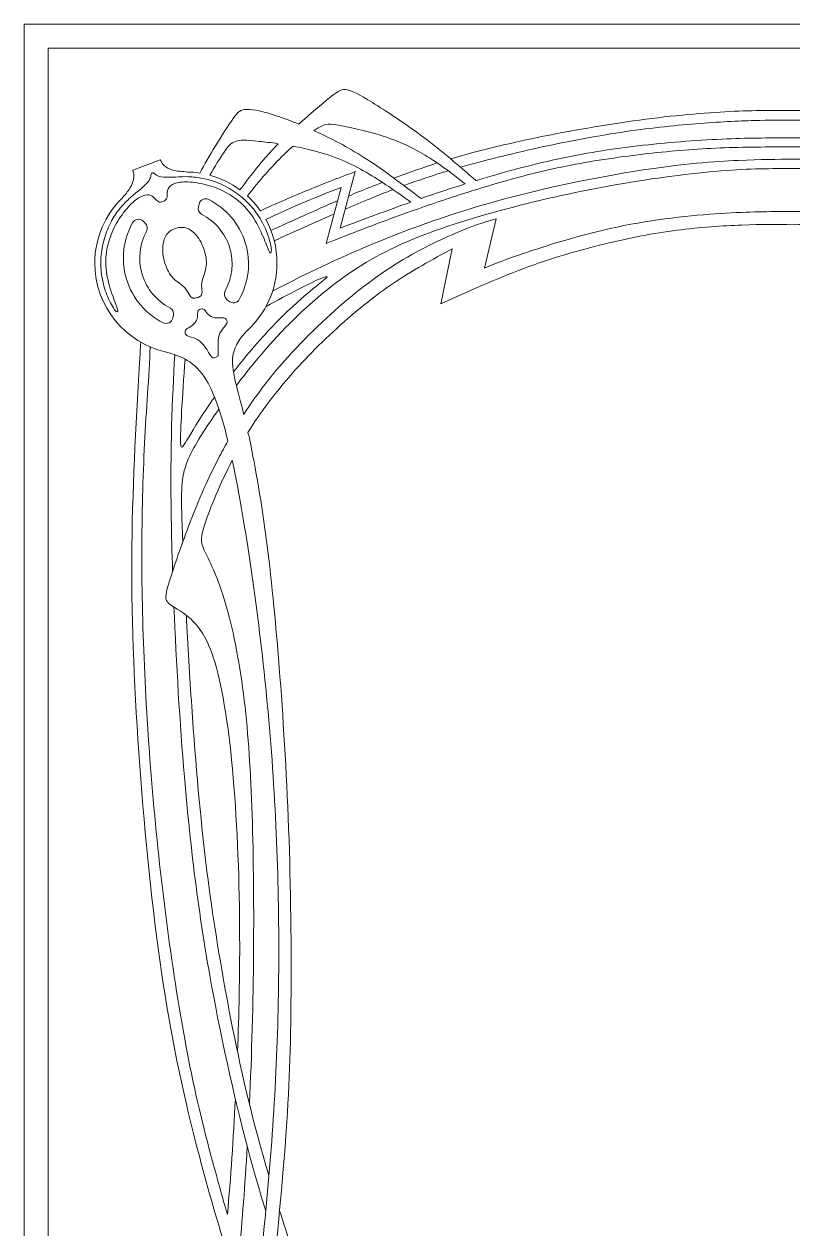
# Model space of a CAD drawing. Header units: millimetres. Extents: x -98 to 98, y -16 to 270.
# Drawn here: x -98.3 to -0.2, y 116.9 to 270.5 of the extents above; entities that cross this region are included whole.
import ezdxf

# ---------------------------------------------------------------- set-up
doc = ezdxf.new("R2010")
doc.units = ezdxf.units.MM
doc.header["$MEASUREMENT"] = 0
doc.layers.add('Layer 1', color=7, linetype='Continuous')

msp = doc.modelspace()

# ---------------------------------------------------------------- linework, layer by layer
at = {"layer": 'Layer 1', "lineweight": 20}
for points in [[(-98.27, -0.08), (97.83, -0.08), (97.83, 270.46), (-98.27, 270.46), (-98.27, -0.08)], [(-95.19, 3), (94.75, 3), (94.75, 267.38), (-95.19, 267.38), (-95.19, 3)]]:
    msp.add_lwpolyline(points, close=True, dxfattribs=at)
at = {"layer": 'Layer 1', "lineweight": 9}
for points in [[(97.83, 270.46), (97.83, 270.46), (-98.27, 270.46), (-98.27, 270.46), (-98.27, 270.46), (-98.27, 270.46), (-98.27, -0.08), (-98.27, -0.08), (-98.27, -0.08), (-98.27, -0.08), (97.83, -0.08), (97.83, -0.08), (97.83, -0.08), (97.83, -0.08), (97.83, 270.46), (97.83, 270.46)], [(-95.19, 3), (-95.19, 3), (-95.19, 267.38), (-95.19, 267.38), (-95.19, 267.38), (-95.19, 267.38), (94.75, 267.38), (94.75, 267.38), (94.75, 267.38), (94.75, 267.38), (94.75, 3), (94.75, 3), (94.75, 3), (94.75, 3), (-95.19, 3), (-95.19, 3)]]:
    msp.add_open_spline(points, degree=3, knots=[0, 0, 0, 0, 0.2, 0.2, 0.2, 0.2, 0.4, 0.4, 0.4, 0.4, 0.6, 0.6, 0.6, 0.6, 1, 1, 1, 1], dxfattribs=at)
at = {"layer": 'Layer 1', "lineweight": 20}
for points, knots in [([(-40.64, 250.52), (-42.8, 252.39), (-44.97, 254.27), (-47.3, 256.02), (-47.3, 256.02), (-49.64, 257.77), (-52.15, 259.41), (-53.85, 260.45), (-53.85, 260.45), (-55.54, 261.5), (-56.43, 261.97), (-57.07, 262.1), (-57.07, 262.1), (-57.71, 262.23), (-58.11, 262.03), (-59.29, 261.09), (-59.29, 261.09), (-60.29, 260.28), (-61.85, 258.94), (-63.23, 257.71)], [0, 0, 0, 0, 0.166667, 0.166667, 0.166667, 0.166667, 0.333333, 0.333333, 0.333333, 0.333333, 0.5, 0.5, 0.5, 0.5, 0.666667, 0.666667, 0.666667, 0.666667, 1, 1, 1, 1]), ([(-63.23, 257.71), (-64.25, 258.13), (-65.24, 258.5), (-66.12, 258.79), (-66.12, 258.79), (-67.75, 259.32), (-69.05, 259.59), (-69.86, 259.59), (-69.86, 259.59), (-70.67, 259.58), (-70.99, 259.3), (-71.6, 258.45), (-71.6, 258.45), (-72.2, 257.6), (-73.11, 256.19), (-73.87, 254.93), (-73.87, 254.93), (-74.63, 253.68), (-75.24, 252.58), (-75.86, 251.48)], [0, 0, 0, 0, 0.166667, 0.166667, 0.166667, 0.166667, 0.333333, 0.333333, 0.333333, 0.333333, 0.5, 0.5, 0.5, 0.5, 0.666667, 0.666667, 0.666667, 0.666667, 1, 1, 1, 1]), ([(-43.87, 253.28), (-40.33, 254.33), (-36.77, 255.19), (-32.83, 256), (-32.83, 256), (-28.67, 256.85), (-24.08, 257.65), (-19.79, 258.23), (-19.79, 258.23), (-15.49, 258.81), (-11.49, 259.16), (-8.28, 259.32), (-8.28, 259.32), (-5.07, 259.48), (-2.64, 259.46), (-0.22, 259.44)], [0, 0, 0, 0, 0.2, 0.2, 0.2, 0.2, 0.4, 0.4, 0.4, 0.4, 0.6, 0.6, 0.6, 0.6, 1, 1, 1, 1]), ([(-0.22, 258.23), (-1.7, 258.23), (-3.17, 258.23), (-5.17, 258.17), (-5.17, 258.17), (-7.17, 258.11), (-9.7, 257.99), (-12.6, 257.76), (-12.6, 257.76), (-15.49, 257.52), (-18.77, 257.18), (-22.19, 256.66), (-22.19, 256.66), (-25.62, 256.14), (-29.2, 255.46), (-32.88, 254.65), (-32.88, 254.65), (-36.14, 253.93), (-39.48, 253.11), (-42.62, 252.22)], [0, 0, 0, 0, 0.166667, 0.166667, 0.166667, 0.166667, 0.333333, 0.333333, 0.333333, 0.333333, 0.5, 0.5, 0.5, 0.5, 0.666667, 0.666667, 0.666667, 0.666667, 1, 1, 1, 1]), ([(43.42, 253.28), (39.89, 254.33), (36.33, 255.19), (32.39, 256), (32.39, 256), (28.23, 256.85), (23.64, 257.65), (19.35, 258.23), (19.35, 258.23), (15.05, 258.81), (11.05, 259.16), (7.84, 259.32), (7.84, 259.32), (4.63, 259.48), (2.2, 259.46), (-0.22, 259.44)], [0, 0, 0, 0, 0.2, 0.2, 0.2, 0.2, 0.4, 0.4, 0.4, 0.4, 0.6, 0.6, 0.6, 0.6, 1, 1, 1, 1]), ([(-0.22, 258.23), (1.26, 258.23), (2.73, 258.23), (4.73, 258.17), (4.73, 258.17), (6.73, 258.11), (9.26, 257.99), (12.15, 257.76), (12.15, 257.76), (15.05, 257.52), (18.33, 257.18), (21.75, 256.66), (21.75, 256.66), (25.18, 256.14), (28.75, 255.46), (32.43, 254.65), (32.43, 254.65), (35.7, 253.93), (39.04, 253.11), (42.17, 252.22)], [0, 0, 0, 0, 0.166667, 0.166667, 0.166667, 0.166667, 0.333333, 0.333333, 0.333333, 0.333333, 0.5, 0.5, 0.5, 0.5, 0.666667, 0.666667, 0.666667, 0.666667, 1, 1, 1, 1]), ([(-61.32, 256.88), (-61.12, 257.02), (-60.93, 257.13), (-60.76, 257.23), (-60.76, 257.23), (-59.72, 257.84), (-59.36, 257.81), (-57.94, 257.53), (-57.94, 257.53), (-56.52, 257.25), (-54.04, 256.73), (-51.92, 256), (-51.92, 256), (-49.79, 255.26), (-48.02, 254.32), (-46.59, 253.42), (-46.59, 253.42), (-45.17, 252.53), (-44.09, 251.7), (-43.39, 251.15), (-43.39, 251.15), (-42.69, 250.6), (-42.35, 250.35), (-42.02, 250.09)], [0, 0, 0, 0, 0.142857, 0.142857, 0.142857, 0.142857, 0.285714, 0.285714, 0.285714, 0.285714, 0.428571, 0.428571, 0.428571, 0.428571, 0.571429, 0.571429, 0.571429, 0.571429, 0.714286, 0.714286, 0.714286, 0.714286, 1, 1, 1, 1]), ([(-47.65, 248.23), (-50.01, 250.02), (-52.37, 251.81), (-54.53, 253.22), (-54.53, 253.22), (-56.69, 254.62), (-58.64, 255.64), (-60.6, 256.55), (-60.6, 256.55), (-60.84, 256.66), (-61.08, 256.78), (-61.32, 256.88)], [0, 0, 0, 0, 0.25, 0.25, 0.25, 0.25, 0.5, 0.5, 0.5, 0.5, 1, 1, 1, 1]), ([(-74.58, 251.21), (-73.94, 252.3), (-73.29, 253.39), (-72.77, 254.14), (-72.77, 254.14), (-72.26, 254.89), (-71.88, 255.31), (-71.32, 255.51), (-71.32, 255.51), (-70.77, 255.72), (-70.04, 255.72), (-68.25, 255.52), (-68.25, 255.52), (-67.58, 255.45), (-66.76, 255.35), (-65.86, 255.22)], [0, 0, 0, 0, 0.2, 0.2, 0.2, 0.2, 0.4, 0.4, 0.4, 0.4, 0.6, 0.6, 0.6, 0.6, 1, 1, 1, 1]), ([(-65.86, 255.22), (-66.47, 254.6), (-67.02, 254), (-67.57, 253.36), (-67.57, 253.36), (-68.63, 252.12), (-69.69, 250.73), (-70.74, 249.35)], [0, 0, 0, 0, 0.333333, 0.333333, 0.333333, 0.333333, 1, 1, 1, 1]), ([(-40.64, 250.52), (-40.35, 250.6), (-40.07, 250.69), (-39.78, 250.78), (-39.78, 250.78), (-36.55, 251.73), (-33.07, 252.66), (-29.66, 253.38), (-29.66, 253.38), (-26.24, 254.1), (-22.89, 254.63), (-19.31, 255.02), (-19.31, 255.02), (-15.73, 255.42), (-11.91, 255.69), (-8.69, 255.83), (-8.69, 255.83), (-5.47, 255.96), (-2.85, 255.96), (-0.22, 255.96)], [0, 0, 0, 0, 0.166667, 0.166667, 0.166667, 0.166667, 0.333333, 0.333333, 0.333333, 0.333333, 0.5, 0.5, 0.5, 0.5, 0.666667, 0.666667, 0.666667, 0.666667, 1, 1, 1, 1]), ([(40.2, 250.52), (39.91, 250.6), (39.62, 250.69), (39.33, 250.78), (39.33, 250.78), (36.11, 251.73), (32.63, 252.66), (29.22, 253.38), (29.22, 253.38), (25.8, 254.1), (22.45, 254.63), (18.87, 255.02), (18.87, 255.02), (15.29, 255.42), (11.47, 255.69), (8.25, 255.83), (8.25, 255.83), (5.03, 255.96), (2.4, 255.96), (-0.22, 255.96)], [0, 0, 0, 0, 0.166667, 0.166667, 0.166667, 0.166667, 0.333333, 0.333333, 0.333333, 0.333333, 0.5, 0.5, 0.5, 0.5, 0.666667, 0.666667, 0.666667, 0.666667, 1, 1, 1, 1]), ([(-69.8, 248.58), (-68.29, 250.42), (-66.78, 252.27), (-65.16, 253.82), (-65.16, 253.82), (-64.76, 254.2), (-64.36, 254.56), (-63.96, 254.9)], [0, 0, 0, 0, 0.333333, 0.333333, 0.333333, 0.333333, 1, 1, 1, 1]), ([(-63.96, 254.9), (-63.02, 254.73), (-62.06, 254.52), (-61.15, 254.28), (-61.15, 254.28), (-58.69, 253.62), (-56.61, 252.7), (-54.64, 251.57), (-54.64, 251.57), (-52.68, 250.44), (-50.82, 249.1), (-48.96, 247.77)], [0, 0, 0, 0, 0.25, 0.25, 0.25, 0.25, 0.5, 0.5, 0.5, 0.5, 1, 1, 1, 1]), ([(-59.75, 242.51), (-57.09, 243.55), (-54.44, 244.59), (-51.88, 245.53), (-51.88, 245.53), (-49.32, 246.48), (-46.86, 247.34), (-44.46, 248.14), (-44.46, 248.14), (-42.05, 248.94), (-39.71, 249.68), (-37.12, 250.41), (-37.12, 250.41), (-34.53, 251.15), (-31.7, 251.87), (-28.56, 252.48), (-28.56, 252.48), (-25.43, 253.09), (-21.98, 253.58), (-18.76, 253.95), (-18.76, 253.95), (-15.54, 254.31), (-12.55, 254.55), (-9.5, 254.68), (-9.5, 254.68), (-6.45, 254.8), (-3.33, 254.81), (-0.22, 254.82)], [0, 0, 0, 0, 0.125, 0.125, 0.125, 0.125, 0.25, 0.25, 0.25, 0.25, 0.375, 0.375, 0.375, 0.375, 0.5, 0.5, 0.5, 0.5, 0.625, 0.625, 0.625, 0.625, 0.75, 0.75, 0.75, 0.75, 1, 1, 1, 1]), ([(59.31, 242.51), (56.65, 243.55), (53.99, 244.59), (51.44, 245.53), (51.44, 245.53), (48.88, 246.48), (46.42, 247.34), (44.02, 248.14), (44.02, 248.14), (41.61, 248.94), (39.26, 249.68), (36.68, 250.41), (36.68, 250.41), (34.09, 251.15), (31.26, 251.87), (28.12, 252.48), (28.12, 252.48), (24.99, 253.09), (21.54, 253.58), (18.32, 253.95), (18.32, 253.95), (15.1, 254.31), (12.11, 254.55), (9.06, 254.68), (9.06, 254.68), (6.01, 254.8), (2.89, 254.81), (-0.22, 254.82)], [0, 0, 0, 0, 0.125, 0.125, 0.125, 0.125, 0.25, 0.25, 0.25, 0.25, 0.375, 0.375, 0.375, 0.375, 0.5, 0.5, 0.5, 0.5, 0.625, 0.625, 0.625, 0.625, 0.75, 0.75, 0.75, 0.75, 1, 1, 1, 1]), ([(-80.9, 253.18), (-80.78, 252.92), (-80.66, 252.66), (-80.41, 252.42), (-80.41, 252.42), (-80.17, 252.19), (-79.81, 251.98), (-79.29, 251.85), (-79.29, 251.85), (-78.78, 251.72), (-78.12, 251.67), (-77.45, 251.61)], [0, 0, 0, 0, 0.25, 0.25, 0.25, 0.25, 0.5, 0.5, 0.5, 0.5, 1, 1, 1, 1]), ([(-0.22, 252.05), (-2.94, 252.05), (-5.66, 252.05), (-9.41, 251.75), (-9.41, 251.75), (-13.17, 251.44), (-17.95, 250.84), (-22.69, 250.01), (-22.69, 250.01), (-27.44, 249.18), (-32.13, 248.14), (-36.71, 246.92), (-36.71, 246.92), (-41.29, 245.7), (-45.75, 244.31), (-49.48, 242.7), (-49.48, 242.7), (-53.21, 241.09), (-56.21, 239.27), (-59.1, 237.01), (-59.1, 237.01), (-61.99, 234.76), (-64.78, 232.09), (-67.47, 228.99), (-67.47, 228.99), (-68.76, 227.51), (-70.03, 225.93), (-71.2, 224.41)], [0, 0, 0, 0, 0.125, 0.125, 0.125, 0.125, 0.25, 0.25, 0.25, 0.25, 0.375, 0.375, 0.375, 0.375, 0.5, 0.5, 0.5, 0.5, 0.625, 0.625, 0.625, 0.625, 0.75, 0.75, 0.75, 0.75, 1, 1, 1, 1]), ([(-0.22, 253.23), (-2.22, 253.23), (-4.23, 253.23), (-7.22, 253.09), (-7.22, 253.09), (-10.21, 252.95), (-14.19, 252.66), (-19.62, 251.83), (-19.62, 251.83), (-25.04, 250.99), (-31.92, 249.6), (-38.17, 247.86), (-38.17, 247.86), (-44.42, 246.12), (-50.05, 244.03), (-54.68, 242.07), (-54.68, 242.07), (-59.31, 240.12), (-62.94, 238.3), (-66.56, 236.47)], [0, 0, 0, 0, 0.166667, 0.166667, 0.166667, 0.166667, 0.333333, 0.333333, 0.333333, 0.333333, 0.5, 0.5, 0.5, 0.5, 0.666667, 0.666667, 0.666667, 0.666667, 1, 1, 1, 1]), ([(-0.22, 253.23), (1.78, 253.23), (3.79, 253.23), (6.78, 253.09), (6.78, 253.09), (9.77, 252.95), (13.75, 252.66), (19.17, 251.83), (19.17, 251.83), (24.6, 250.99), (31.47, 249.6), (37.73, 247.86), (37.73, 247.86), (43.98, 246.12), (49.61, 244.03), (54.24, 242.07), (54.24, 242.07), (58.87, 240.12), (62.5, 238.3), (66.12, 236.47)], [0, 0, 0, 0, 0.166667, 0.166667, 0.166667, 0.166667, 0.333333, 0.333333, 0.333333, 0.333333, 0.5, 0.5, 0.5, 0.5, 0.666667, 0.666667, 0.666667, 0.666667, 1, 1, 1, 1]), ([(-0.22, 252.05), (2.5, 252.05), (5.22, 252.05), (8.97, 251.75), (8.97, 251.75), (12.73, 251.44), (17.51, 250.84), (22.25, 250.01), (22.25, 250.01), (26.99, 249.18), (31.69, 248.14), (36.27, 246.92), (36.27, 246.92), (40.85, 245.7), (45.31, 244.31), (49.04, 242.7), (49.04, 242.7), (52.77, 241.09), (55.77, 239.27), (58.66, 237.01), (58.66, 237.01), (61.55, 234.76), (64.34, 232.09), (67.03, 228.99), (67.03, 228.99), (68.32, 227.51), (69.59, 225.93), (70.75, 224.41)], [0, 0, 0, 0, 0.125, 0.125, 0.125, 0.125, 0.25, 0.25, 0.25, 0.25, 0.375, 0.375, 0.375, 0.375, 0.5, 0.5, 0.5, 0.5, 0.625, 0.625, 0.625, 0.625, 0.75, 0.75, 0.75, 0.75, 1, 1, 1, 1]), ([(-81.97, 251.48), (-82.02, 251.45), (-82.06, 251.43), (-82.08, 251.34), (-82.08, 251.34), (-82.1, 251.24), (-82.1, 251.08), (-82.17, 250.88), (-82.17, 250.88), (-82.23, 250.68), (-82.35, 250.44), (-82.65, 250.13), (-82.65, 250.13), (-82.95, 249.82), (-83.42, 249.43), (-83.85, 249.08), (-83.85, 249.08), (-84.27, 248.74), (-84.65, 248.43), (-85.06, 248.04), (-85.06, 248.04), (-85.47, 247.64), (-85.91, 247.15), (-86.29, 246.66), (-86.29, 246.66), (-86.67, 246.16), (-86.99, 245.65), (-87.3, 245.01), (-87.3, 245.01), (-87.61, 244.38), (-87.91, 243.62), (-88.12, 242.82), (-88.12, 242.82), (-88.33, 242.02), (-88.45, 241.18), (-88.48, 240.36), (-88.48, 240.36), (-88.51, 239.54), (-88.44, 238.73), (-88.29, 237.94), (-88.29, 237.94), (-88.14, 237.16), (-87.91, 236.4), (-87.61, 235.69), (-87.61, 235.69), (-87.3, 234.98), (-86.93, 234.32), (-86.68, 234.01), (-86.68, 234.01), (-86.43, 233.71), (-86.31, 233.77), (-86.32, 233.96), (-86.32, 233.96), (-86.33, 234.16), (-86.48, 234.49), (-86.73, 235.14), (-86.73, 235.14), (-86.98, 235.8), (-87.32, 236.77), (-87.55, 237.76), (-87.55, 237.76), (-87.78, 238.76), (-87.89, 239.77), (-87.83, 240.72), (-87.83, 240.72), (-87.78, 241.67), (-87.56, 242.56), (-87.27, 243.36), (-87.27, 243.36), (-86.98, 244.17), (-86.63, 244.89), (-86.16, 245.62), (-86.16, 245.62), (-85.68, 246.35), (-85.1, 247.08), (-84.57, 247.59), (-84.57, 247.59), (-84.05, 248.1), (-83.59, 248.39), (-83.17, 248.55), (-83.17, 248.55), (-82.76, 248.71), (-82.38, 248.74), (-82.11, 248.63), (-82.11, 248.63), (-81.83, 248.52), (-81.66, 248.27), (-81.48, 248.09), (-81.48, 248.09), (-81.31, 247.91), (-81.14, 247.81), (-80.99, 247.78), (-80.99, 247.78), (-80.83, 247.76), (-80.69, 247.81), (-80.55, 247.86)], [0, 0, 0, 0, 0.04, 0.04, 0.04, 0.04, 0.08, 0.08, 0.08, 0.08, 0.12, 0.12, 0.12, 0.12, 0.16, 0.16, 0.16, 0.16, 0.2, 0.2, 0.2, 0.2, 0.24, 0.24, 0.24, 0.24, 0.28, 0.28, 0.28, 0.28, 0.32, 0.32, 0.32, 0.32, 0.36, 0.36, 0.36, 0.36, 0.4, 0.4, 0.4, 0.4, 0.44, 0.44, 0.44, 0.44, 0.48, 0.48, 0.48, 0.48, 0.52, 0.52, 0.52, 0.52, 0.56, 0.56, 0.56, 0.56, 0.6, 0.6, 0.6, 0.6, 0.64, 0.64, 0.64, 0.64, 0.68, 0.68, 0.68, 0.68, 0.72, 0.72, 0.72, 0.72, 0.76, 0.76, 0.76, 0.76, 0.8, 0.8, 0.8, 0.8, 0.84, 0.84, 0.84, 0.84, 0.88, 0.88, 0.88, 0.88, 0.92, 0.92, 0.92, 0.92, 1, 1, 1, 1]), ([(-84.42, 251.86), (-84.32, 251.58), (-84.22, 251.3), (-84.27, 250.91), (-84.27, 250.91), (-84.31, 250.52), (-84.49, 250.01), (-84.77, 249.56), (-84.77, 249.56), (-85.04, 249.1), (-85.4, 248.7), (-85.76, 248.29)], [0, 0, 0, 0, 0.25, 0.25, 0.25, 0.25, 0.5, 0.5, 0.5, 0.5, 1, 1, 1, 1]), ([(-81.97, 251.48), (-81.91, 251.51), (-81.85, 251.54), (-81.77, 251.49), (-81.77, 251.49), (-81.68, 251.44), (-81.56, 251.31), (-81.38, 251.19), (-81.38, 251.19), (-81.2, 251.08), (-80.95, 250.98), (-80.51, 250.95), (-80.51, 250.95), (-80.08, 250.92), (-79.47, 250.94), (-78.92, 250.97), (-78.92, 250.97), (-78.37, 251), (-77.89, 251.03), (-77.32, 251.01), (-77.32, 251.01), (-76.75, 250.98), (-76.1, 250.92), (-75.48, 250.8), (-75.48, 250.8), (-74.87, 250.69), (-74.29, 250.52), (-73.63, 250.26), (-73.63, 250.26), (-72.98, 250), (-72.25, 249.63), (-71.56, 249.18), (-71.56, 249.18), (-70.87, 248.72), (-70.22, 248.18), (-69.64, 247.59), (-69.64, 247.59), (-69.07, 247), (-68.58, 246.35), (-68.17, 245.67), (-68.17, 245.67), (-67.75, 244.98), (-67.42, 244.27), (-67.17, 243.54), (-67.17, 243.54), (-66.92, 242.81), (-66.75, 242.06), (-66.73, 241.67), (-66.73, 241.67), (-66.72, 241.28), (-66.85, 241.24), (-66.97, 241.39), (-66.97, 241.39), (-67.09, 241.54), (-67.2, 241.89), (-67.45, 242.54), (-67.45, 242.54), (-67.71, 243.19), (-68.1, 244.15), (-68.6, 245.04), (-68.6, 245.04), (-69.09, 245.93), (-69.69, 246.75), (-70.37, 247.42), (-70.37, 247.42), (-71.04, 248.09), (-71.8, 248.61), (-72.55, 249.01), (-72.55, 249.01), (-73.3, 249.42), (-74.05, 249.72), (-74.89, 249.95), (-74.89, 249.95), (-75.73, 250.17), (-76.66, 250.32), (-77.39, 250.35), (-77.39, 250.35), (-78.12, 250.38), (-78.65, 250.28), (-79.07, 250.13), (-79.07, 250.13), (-79.48, 249.97), (-79.78, 249.74), (-79.91, 249.47), (-79.91, 249.47), (-80.04, 249.21), (-80.01, 248.9), (-80.02, 248.65), (-80.02, 248.65), (-80.03, 248.41), (-80.08, 248.22), (-80.18, 248.09), (-80.18, 248.09), (-80.28, 247.97), (-80.41, 247.92), (-80.55, 247.86)], [0, 0, 0, 0, 0.04, 0.04, 0.04, 0.04, 0.08, 0.08, 0.08, 0.08, 0.12, 0.12, 0.12, 0.12, 0.16, 0.16, 0.16, 0.16, 0.2, 0.2, 0.2, 0.2, 0.24, 0.24, 0.24, 0.24, 0.28, 0.28, 0.28, 0.28, 0.32, 0.32, 0.32, 0.32, 0.36, 0.36, 0.36, 0.36, 0.4, 0.4, 0.4, 0.4, 0.44, 0.44, 0.44, 0.44, 0.48, 0.48, 0.48, 0.48, 0.52, 0.52, 0.52, 0.52, 0.56, 0.56, 0.56, 0.56, 0.6, 0.6, 0.6, 0.6, 0.64, 0.64, 0.64, 0.64, 0.68, 0.68, 0.68, 0.68, 0.72, 0.72, 0.72, 0.72, 0.76, 0.76, 0.76, 0.76, 0.8, 0.8, 0.8, 0.8, 0.84, 0.84, 0.84, 0.84, 0.88, 0.88, 0.88, 0.88, 0.92, 0.92, 0.92, 0.92, 1, 1, 1, 1]), ([(-56.04, 251.67), (-58.23, 250.83), (-60.42, 249.99), (-62.43, 249.15), (-62.43, 249.15), (-64.45, 248.32), (-66.29, 247.5), (-68.13, 246.68)], [0, 0, 0, 0, 0.333333, 0.333333, 0.333333, 0.333333, 1, 1, 1, 1]), ([(-57.84, 249.63), (-59.65, 248.94), (-61.45, 248.24), (-63.05, 247.56), (-63.05, 247.56), (-64.65, 246.88), (-66.04, 246.21), (-67.43, 245.55)], [0, 0, 0, 0, 0.333333, 0.333333, 0.333333, 0.333333, 1, 1, 1, 1]), ([(-51.21, 249.37), (-52.16, 249.01), (-53.13, 248.62), (-54.14, 248.21), (-54.14, 248.21), (-55.16, 247.79), (-56.23, 247.34), (-57.33, 246.87)], [0, 0, 0, 0, 0.333333, 0.333333, 0.333333, 0.333333, 1, 1, 1, 1]), ([(-56.88, 248.55), (-56.46, 248.72), (-56.05, 248.9), (-55.63, 249.07), (-55.63, 249.07), (-54.61, 249.49), (-53.59, 249.89), (-52.57, 250.29)], [0, 0, 0, 0, 0.333333, 0.333333, 0.333333, 0.333333, 1, 1, 1, 1]), ([(-80.12, 228.65), (-85.34, 229.79), (-89.25, 234.44), (-89.25, 240), (-89.25, 240), (-89.25, 243.25), (-87.91, 246.19), (-85.76, 248.29)], [0, 0, 0, 0, 0.333333, 0.333333, 0.333333, 0.333333, 1, 1, 1, 1]), ([(-72.45, 235.42), (-72.45, 235.42), (-72.18, 235.16), (-72.18, 235.16), (-72.18, 235.16), (-71.97, 234.98), (-71.72, 234.9), (-71.45, 234.94), (-71.45, 234.94), (-71.18, 234.98), (-70.97, 235.13), (-70.83, 235.37), (-70.83, 235.37), (-69.65, 237.49), (-69.29, 240.07), (-70.06, 242.57), (-70.06, 242.57), (-70.82, 245.07), (-72.56, 247.01), (-74.73, 248.1), (-74.73, 248.1), (-74.97, 248.23), (-75.23, 248.23), (-75.48, 248.11), (-75.48, 248.11), (-75.73, 248), (-75.89, 247.79), (-75.95, 247.53), (-75.95, 247.53), (-75.95, 247.53), (-76.04, 247.16), (-76.04, 247.16), (-76.04, 247.16), (-76.13, 246.77), (-75.95, 246.38), (-75.59, 246.2), (-75.59, 246.2), (-73.95, 245.35), (-72.64, 243.87), (-72.05, 241.96), (-72.05, 241.96), (-71.47, 240.05), (-71.73, 238.09), (-72.62, 236.46), (-72.62, 236.46), (-72.81, 236.11), (-72.74, 235.69), (-72.45, 235.42)], [0, 0, 0, 0, 0.076923, 0.076923, 0.076923, 0.076923, 0.153846, 0.153846, 0.153846, 0.153846, 0.230769, 0.230769, 0.230769, 0.230769, 0.307692, 0.307692, 0.307692, 0.307692, 0.384615, 0.384615, 0.384615, 0.384615, 0.461538, 0.461538, 0.461538, 0.461538, 0.538462, 0.538462, 0.538462, 0.538462, 0.615385, 0.615385, 0.615385, 0.615385, 0.692308, 0.692308, 0.692308, 0.692308, 0.769231, 0.769231, 0.769231, 0.769231, 0.846154, 0.846154, 0.846154, 0.846154, 1, 1, 1, 1]), ([(-0.22, 246.57), (-2.68, 246.57), (-5.14, 246.57), (-8.74, 246.36), (-8.74, 246.36), (-12.34, 246.15), (-17.08, 245.72), (-21.77, 244.78), (-21.77, 244.78), (-26.47, 243.84), (-31.13, 242.39), (-34.08, 241.4), (-34.08, 241.4), (-37.03, 240.41), (-38.29, 239.89), (-39.54, 239.37)], [0, 0, 0, 0, 0.2, 0.2, 0.2, 0.2, 0.4, 0.4, 0.4, 0.4, 0.6, 0.6, 0.6, 0.6, 1, 1, 1, 1]), ([(-0.22, 246.57), (2.24, 246.57), (4.69, 246.57), (8.29, 246.36), (8.29, 246.36), (11.89, 246.15), (16.63, 245.72), (21.33, 244.78), (21.33, 244.78), (26.03, 243.84), (30.68, 242.39), (33.64, 241.4), (33.64, 241.4), (36.59, 240.41), (37.85, 239.89), (39.1, 239.37)], [0, 0, 0, 0, 0.2, 0.2, 0.2, 0.2, 0.4, 0.4, 0.4, 0.4, 0.6, 0.6, 0.6, 0.6, 1, 1, 1, 1]), ([(-79.23, 233.34), (-79.23, 233.34), (-79.31, 232.98), (-79.31, 232.98), (-79.31, 232.98), (-79.37, 232.71), (-79.54, 232.51), (-79.79, 232.39), (-79.79, 232.39), (-80.03, 232.28), (-80.3, 232.28), (-80.54, 232.4), (-80.54, 232.4), (-82.71, 233.49), (-84.45, 235.43), (-85.21, 237.94), (-85.21, 237.94), (-85.98, 240.44), (-85.62, 243.02), (-84.43, 245.14), (-84.43, 245.14), (-84.3, 245.37), (-84.08, 245.52), (-83.81, 245.57), (-83.81, 245.57), (-83.54, 245.61), (-83.29, 245.53), (-83.09, 245.34), (-83.09, 245.34), (-83.09, 245.34), (-82.82, 245.09), (-82.82, 245.09), (-82.82, 245.09), (-82.53, 244.82), (-82.46, 244.39), (-82.65, 244.04), (-82.65, 244.04), (-83.54, 242.42), (-83.8, 240.46), (-83.21, 238.55), (-83.21, 238.55), (-82.63, 236.64), (-81.32, 235.15), (-79.67, 234.31), (-79.67, 234.31), (-79.32, 234.12), (-79.14, 233.73), (-79.23, 233.34)], [0, 0, 0, 0, 0.076923, 0.076923, 0.076923, 0.076923, 0.153846, 0.153846, 0.153846, 0.153846, 0.230769, 0.230769, 0.230769, 0.230769, 0.307692, 0.307692, 0.307692, 0.307692, 0.384615, 0.384615, 0.384615, 0.384615, 0.461538, 0.461538, 0.461538, 0.461538, 0.538462, 0.538462, 0.538462, 0.538462, 0.615385, 0.615385, 0.615385, 0.615385, 0.692308, 0.692308, 0.692308, 0.692308, 0.769231, 0.769231, 0.769231, 0.769231, 0.846154, 0.846154, 0.846154, 0.846154, 1, 1, 1, 1]), ([(-78.91, 244.42), (-79.16, 244.35), (-79.41, 244.27), (-79.67, 244.07), (-79.67, 244.07), (-79.93, 243.87), (-80.21, 243.55), (-80.39, 243.06), (-80.39, 243.06), (-80.57, 242.57), (-80.65, 241.92), (-80.56, 241.16), (-80.56, 241.16), (-80.47, 240.41), (-80.21, 239.54), (-79.86, 238.91), (-79.86, 238.91), (-79.51, 238.28), (-79.07, 237.88), (-78.69, 237.59), (-78.69, 237.59), (-78.31, 237.29), (-77.99, 237.11), (-77.74, 236.81), (-77.74, 236.81), (-77.49, 236.51), (-77.3, 236.1), (-77.14, 235.85), (-77.14, 235.85), (-76.97, 235.61), (-76.82, 235.53), (-76.67, 235.51), (-76.67, 235.51), (-76.52, 235.5), (-76.37, 235.55), (-76.21, 235.6)], [0, 0, 0, 0, 0.1, 0.1, 0.1, 0.1, 0.2, 0.2, 0.2, 0.2, 0.3, 0.3, 0.3, 0.3, 0.4, 0.4, 0.4, 0.4, 0.5, 0.5, 0.5, 0.5, 0.6, 0.6, 0.6, 0.6, 0.7, 0.7, 0.7, 0.7, 0.8, 0.8, 0.8, 0.8, 1, 1, 1, 1]), ([(-78.91, 244.42), (-78.66, 244.5), (-78.41, 244.57), (-78.08, 244.55), (-78.08, 244.55), (-77.75, 244.54), (-77.34, 244.42), (-76.92, 244.12), (-76.92, 244.12), (-76.5, 243.82), (-76.06, 243.32), (-75.71, 242.65), (-75.71, 242.65), (-75.36, 241.97), (-75.1, 241.11), (-75.04, 240.38), (-75.04, 240.38), (-74.98, 239.66), (-75.12, 239.09), (-75.27, 238.63), (-75.27, 238.63), (-75.42, 238.18), (-75.58, 237.84), (-75.62, 237.45), (-75.62, 237.45), (-75.66, 237.07), (-75.58, 236.62), (-75.58, 236.33), (-75.58, 236.33), (-75.58, 236.03), (-75.66, 235.88), (-75.78, 235.79), (-75.78, 235.79), (-75.9, 235.69), (-76.05, 235.64), (-76.21, 235.6)], [0, 0, 0, 0, 0.1, 0.1, 0.1, 0.1, 0.2, 0.2, 0.2, 0.2, 0.3, 0.3, 0.3, 0.3, 0.4, 0.4, 0.4, 0.4, 0.5, 0.5, 0.5, 0.5, 0.6, 0.6, 0.6, 0.6, 0.7, 0.7, 0.7, 0.7, 0.8, 0.8, 0.8, 0.8, 1, 1, 1, 1]), ([(-70.26, 220.71), (-69.43, 221.99), (-68.52, 223.29), (-67.53, 224.57), (-67.53, 224.57), (-65.09, 227.73), (-62.13, 230.8), (-59.21, 233.44), (-59.21, 233.44), (-56.3, 236.08), (-53.43, 238.3), (-50.48, 240.11), (-50.48, 240.11), (-47.54, 241.91), (-44.51, 243.3), (-42.43, 244.15), (-42.43, 244.15), (-40.35, 245), (-39.21, 245.31), (-38.08, 245.62)], [0, 0, 0, 0, 0.166667, 0.166667, 0.166667, 0.166667, 0.333333, 0.333333, 0.333333, 0.333333, 0.5, 0.5, 0.5, 0.5, 0.666667, 0.666667, 0.666667, 0.666667, 1, 1, 1, 1]), ([(-67.43, 245.55), (-66.53, 243.9), (-66.02, 242.01), (-66.02, 240), (-66.02, 240), (-66.02, 236.6), (-67.48, 233.55), (-69.8, 231.42)], [0, 0, 0, 0, 0.333333, 0.333333, 0.333333, 0.333333, 1, 1, 1, 1]), ([(-45.14, 234.79), (-41.6, 236.4), (-38.05, 238.01), (-34.54, 239.32), (-34.54, 239.32), (-31.03, 240.62), (-27.55, 241.62), (-24.29, 242.42), (-24.29, 242.42), (-21.03, 243.21), (-18, 243.8), (-15.04, 244.19), (-15.04, 244.19), (-12.07, 244.57), (-9.18, 244.76), (-6.72, 244.85), (-6.72, 244.85), (-4.27, 244.94), (-2.24, 244.94), (-0.22, 244.94)], [0, 0, 0, 0, 0.166667, 0.166667, 0.166667, 0.166667, 0.333333, 0.333333, 0.333333, 0.333333, 0.5, 0.5, 0.5, 0.5, 0.666667, 0.666667, 0.666667, 0.666667, 1, 1, 1, 1]), ([(44.7, 234.79), (41.16, 236.4), (37.61, 238.01), (34.1, 239.32), (34.1, 239.32), (30.59, 240.62), (27.11, 241.62), (23.85, 242.42), (23.85, 242.42), (20.59, 243.21), (17.56, 243.8), (14.6, 244.19), (14.6, 244.19), (11.63, 244.57), (8.74, 244.76), (6.28, 244.85), (6.28, 244.85), (3.82, 244.94), (1.8, 244.94), (-0.22, 244.94)], [0, 0, 0, 0, 0.166667, 0.166667, 0.166667, 0.166667, 0.333333, 0.333333, 0.333333, 0.333333, 0.5, 0.5, 0.5, 0.5, 0.666667, 0.666667, 0.666667, 0.666667, 1, 1, 1, 1]), ([(-43.68, 241.81), (-46.22, 240.45), (-48.76, 239.09), (-51.42, 237.26), (-51.42, 237.26), (-54.08, 235.44), (-56.86, 233.14), (-59.34, 230.81), (-59.34, 230.81), (-61.83, 228.48), (-64.02, 226.11), (-66.01, 223.63), (-66.01, 223.63), (-67.33, 221.98), (-68.56, 220.29), (-69.72, 218.42)], [0, 0, 0, 0, 0.2, 0.2, 0.2, 0.2, 0.4, 0.4, 0.4, 0.4, 0.6, 0.6, 0.6, 0.6, 1, 1, 1, 1]), ([(-71.57, 226.14), (-71.02, 226.83), (-70.47, 227.52), (-69.93, 228.18), (-69.93, 228.18), (-68.08, 230.41), (-66.3, 232.29), (-64.66, 233.86), (-64.66, 233.86), (-63.01, 235.42), (-61.49, 236.67), (-60.64, 237.36), (-60.64, 237.36), (-59.79, 238.05), (-59.62, 238.18), (-59.64, 238.24), (-59.64, 238.24), (-59.67, 238.29), (-59.9, 238.27), (-60.52, 238.01), (-60.52, 238.01), (-61.14, 237.75), (-62.15, 237.25), (-63.37, 236.62), (-63.37, 236.62), (-64.58, 235.99), (-66, 235.23), (-67.42, 234.47)], [0, 0, 0, 0, 0.125, 0.125, 0.125, 0.125, 0.25, 0.25, 0.25, 0.25, 0.375, 0.375, 0.375, 0.375, 0.5, 0.5, 0.5, 0.5, 0.625, 0.625, 0.625, 0.625, 0.75, 0.75, 0.75, 0.75, 1, 1, 1, 1]), ([(-75.76, 234.13), (-75.86, 234.1), (-75.96, 234.07), (-76.03, 234), (-76.03, 234), (-76.09, 233.93), (-76.14, 233.82), (-76.15, 233.58), (-76.15, 233.58), (-76.16, 233.33), (-76.14, 232.96), (-76.31, 232.64), (-76.31, 232.64), (-76.48, 232.32), (-76.83, 232.05), (-77.11, 231.87), (-77.11, 231.87), (-77.39, 231.68), (-77.59, 231.59), (-77.68, 231.46), (-77.68, 231.46), (-77.77, 231.32), (-77.76, 231.15), (-77.72, 231.01), (-77.72, 231.01), (-77.68, 230.88), (-77.61, 230.78), (-77.36, 230.69), (-77.36, 230.69), (-77.12, 230.59), (-76.71, 230.5), (-76.36, 230.35), (-76.36, 230.35), (-76.01, 230.2), (-75.72, 229.98), (-75.41, 229.59), (-75.41, 229.59), (-75.1, 229.21), (-74.76, 228.65), (-74.57, 228.35), (-74.57, 228.35), (-74.37, 228.05), (-74.32, 228), (-74.25, 227.97), (-74.25, 227.97), (-74.19, 227.93), (-74.12, 227.92), (-74.06, 227.92), (-74.06, 227.92), (-74, 227.93), (-73.94, 227.94), (-73.88, 227.96)], [0, 0, 0, 0, 0.071429, 0.071429, 0.071429, 0.071429, 0.142857, 0.142857, 0.142857, 0.142857, 0.214286, 0.214286, 0.214286, 0.214286, 0.285714, 0.285714, 0.285714, 0.285714, 0.357143, 0.357143, 0.357143, 0.357143, 0.428571, 0.428571, 0.428571, 0.428571, 0.5, 0.5, 0.5, 0.5, 0.571429, 0.571429, 0.571429, 0.571429, 0.642857, 0.642857, 0.642857, 0.642857, 0.714286, 0.714286, 0.714286, 0.714286, 0.785714, 0.785714, 0.785714, 0.785714, 0.857143, 0.857143, 0.857143, 0.857143, 1, 1, 1, 1]), ([(-75.76, 234.13), (-75.66, 234.16), (-75.56, 234.19), (-75.47, 234.17), (-75.47, 234.17), (-75.37, 234.15), (-75.28, 234.08), (-75.13, 233.89), (-75.13, 233.89), (-74.99, 233.69), (-74.79, 233.37), (-74.47, 233.2), (-74.47, 233.2), (-74.15, 233.03), (-73.71, 233), (-73.38, 233.01), (-73.38, 233.01), (-73.05, 233.01), (-72.83, 233.04), (-72.68, 232.99), (-72.68, 232.99), (-72.52, 232.93), (-72.44, 232.78), (-72.4, 232.64), (-72.4, 232.64), (-72.36, 232.51), (-72.36, 232.39), (-72.51, 232.17), (-72.51, 232.17), (-72.66, 231.96), (-72.95, 231.65), (-73.15, 231.33), (-73.15, 231.33), (-73.36, 231.01), (-73.48, 230.66), (-73.52, 230.17), (-73.52, 230.17), (-73.56, 229.68), (-73.53, 229.03), (-73.52, 228.67), (-73.52, 228.67), (-73.51, 228.31), (-73.53, 228.24), (-73.56, 228.18), (-73.56, 228.18), (-73.6, 228.12), (-73.65, 228.07), (-73.7, 228.03), (-73.7, 228.03), (-73.75, 228), (-73.82, 227.98), (-73.88, 227.96)], [0, 0, 0, 0, 0.071429, 0.071429, 0.071429, 0.071429, 0.142857, 0.142857, 0.142857, 0.142857, 0.214286, 0.214286, 0.214286, 0.214286, 0.285714, 0.285714, 0.285714, 0.285714, 0.357143, 0.357143, 0.357143, 0.357143, 0.428571, 0.428571, 0.428571, 0.428571, 0.5, 0.5, 0.5, 0.5, 0.571429, 0.571429, 0.571429, 0.571429, 0.642857, 0.642857, 0.642857, 0.642857, 0.714286, 0.714286, 0.714286, 0.714286, 0.785714, 0.785714, 0.785714, 0.785714, 0.857143, 0.857143, 0.857143, 0.857143, 1, 1, 1, 1]), ([(-69.8, 231.42), (-70.17, 231.02), (-70.54, 230.62), (-70.88, 230.09), (-70.88, 230.09), (-71.22, 229.56), (-71.52, 228.91), (-71.64, 228.15), (-71.64, 228.15), (-71.76, 227.38), (-71.69, 226.51), (-71.29, 224.79), (-71.29, 224.79), (-71.04, 223.75), (-70.68, 222.4), (-70.26, 220.71)], [0, 0, 0, 0, 0.2, 0.2, 0.2, 0.2, 0.4, 0.4, 0.4, 0.4, 0.6, 0.6, 0.6, 0.6, 1, 1, 1, 1]), ([(-72.71, 114.93), (-74.07, 119.28), (-75.24, 123.48), (-76.27, 127.49), (-76.27, 127.49), (-78.17, 134.86), (-79.58, 141.63), (-80.75, 149.63), (-80.75, 149.63), (-81.93, 157.63), (-82.86, 166.88), (-83.53, 175.93), (-83.53, 175.93), (-84.19, 184.97), (-84.58, 193.82), (-84.54, 202.36), (-84.54, 202.36), (-84.49, 210.9), (-84.02, 219.12), (-83.54, 227.34)], [0, 0, 0, 0, 0.166667, 0.166667, 0.166667, 0.166667, 0.333333, 0.333333, 0.333333, 0.333333, 0.5, 0.5, 0.5, 0.5, 0.666667, 0.666667, 0.666667, 0.666667, 1, 1, 1, 1]), ([(-72.28, 217.34), (-73.14, 220.9), (-74.02, 223.37), (-74.99, 225.02), (-74.99, 225.02), (-76.53, 227.59), (-78.33, 228.12), (-80.12, 228.65)], [0, 0, 0, 0, 0.333333, 0.333333, 0.333333, 0.333333, 1, 1, 1, 1]), ([(-79.33, 200.72), (-79.41, 203.11), (-79.47, 205.38), (-79.5, 207.47), (-79.5, 207.47), (-79.66, 216.79), (-79.36, 222.56), (-79.06, 228.32)], [0, 0, 0, 0, 0.333333, 0.333333, 0.333333, 0.333333, 1, 1, 1, 1]), ([(-77.75, 227.77), (-77.91, 225.38), (-78.07, 222.99), (-78.18, 221.08), (-78.18, 221.08), (-78.29, 219.18), (-78.34, 217.75), (-78.31, 217.05), (-78.31, 217.05), (-78.28, 216.35), (-78.16, 216.37), (-77.7, 217.11), (-77.7, 217.11), (-77.23, 217.86), (-76.43, 219.33), (-75.06, 221.35), (-75.06, 221.35), (-74.73, 221.84), (-74.37, 222.37), (-73.98, 222.91)], [0, 0, 0, 0, 0.166667, 0.166667, 0.166667, 0.166667, 0.333333, 0.333333, 0.333333, 0.333333, 0.5, 0.5, 0.5, 0.5, 0.666667, 0.666667, 0.666667, 0.666667, 1, 1, 1, 1]), ([(-72.34, 118.73), (-72.67, 119.86), (-72.98, 120.95), (-73.27, 122), (-73.27, 122), (-74.83, 127.52), (-75.94, 131.87), (-76.93, 136.68), (-76.93, 136.68), (-77.93, 141.49), (-78.81, 146.75), (-79.57, 152.14), (-79.57, 152.14), (-80.34, 157.54), (-80.99, 163.06), (-81.52, 168.54), (-81.52, 168.54), (-82.05, 174.01), (-82.45, 179.44), (-82.74, 184.73), (-82.74, 184.73), (-83.03, 190.03), (-83.2, 195.2), (-83.25, 200.21), (-83.25, 200.21), (-83.29, 205.22), (-83.2, 210.08), (-83.02, 214.55), (-83.02, 214.55), (-82.83, 219.02), (-82.55, 223.1), (-82.27, 227.18)], [0, 0, 0, 0, 0.111111, 0.111111, 0.111111, 0.111111, 0.222222, 0.222222, 0.222222, 0.222222, 0.333333, 0.333333, 0.333333, 0.333333, 0.444444, 0.444444, 0.444444, 0.444444, 0.555556, 0.555556, 0.555556, 0.555556, 0.666667, 0.666667, 0.666667, 0.666667, 0.777778, 0.777778, 0.777778, 0.777778, 1, 1, 1, 1]), ([(-73.42, 221.39), (-73.83, 220.82), (-74.21, 220.27), (-74.55, 219.76), (-74.55, 219.76), (-76.33, 217.15), (-77.26, 215.45), (-77.75, 213.87), (-77.75, 213.87), (-78.24, 212.3), (-78.28, 210.84), (-78.08, 205.58), (-78.08, 205.58), (-78.06, 205.23), (-78.05, 204.86), (-78.03, 204.49)], [0, 0, 0, 0, 0.2, 0.2, 0.2, 0.2, 0.4, 0.4, 0.4, 0.4, 0.6, 0.6, 0.6, 0.6, 1, 1, 1, 1]), ([(-69.72, 218.42), (-69.6, 217.91), (-69.48, 217.38), (-69.37, 216.82), (-69.37, 216.82), (-68.61, 213.17), (-67.83, 208.46), (-67.19, 203.28), (-67.19, 203.28), (-66.54, 198.1), (-66.02, 192.45), (-65.55, 186.08), (-65.55, 186.08), (-65.08, 179.72), (-64.67, 172.65), (-64.44, 165.13), (-64.44, 165.13), (-64.21, 157.6), (-64.17, 149.62), (-64.27, 143.14), (-64.27, 143.14), (-64.37, 136.66), (-64.6, 131.68), (-65.26, 124.03), (-65.26, 124.03), (-65.76, 118.12), (-66.51, 110.61), (-67.36, 103.15)], [0, 0, 0, 0, 0.125, 0.125, 0.125, 0.125, 0.25, 0.25, 0.25, 0.25, 0.375, 0.375, 0.375, 0.375, 0.5, 0.5, 0.5, 0.5, 0.625, 0.625, 0.625, 0.625, 0.75, 0.75, 0.75, 0.75, 1, 1, 1, 1]), ([(-71.05, 139.46), (-70.87, 144.25), (-70.76, 149.08), (-70.78, 154.02), (-70.78, 154.02), (-70.8, 161.02), (-71.06, 168.22), (-71.6, 174.4), (-71.6, 174.4), (-72.13, 180.57), (-72.93, 185.73), (-73.92, 189.05), (-73.92, 189.05), (-74.91, 192.36), (-76.09, 193.84), (-77.19, 194.8), (-77.19, 194.8), (-78.3, 195.75), (-79.34, 196.18), (-79.84, 196.63), (-79.84, 196.63), (-80.34, 197.08), (-80.31, 197.54), (-79.82, 199.19), (-79.82, 199.19), (-79.32, 200.84), (-78.36, 203.67), (-77.29, 206.48), (-77.29, 206.48), (-76.22, 209.29), (-75.04, 212.08), (-73.48, 215.11), (-73.48, 215.11), (-73.1, 215.84), (-72.7, 216.58), (-72.28, 217.34)], [0, 0, 0, 0, 0.1, 0.1, 0.1, 0.1, 0.2, 0.2, 0.2, 0.2, 0.3, 0.3, 0.3, 0.3, 0.4, 0.4, 0.4, 0.4, 0.5, 0.5, 0.5, 0.5, 0.6, 0.6, 0.6, 0.6, 0.7, 0.7, 0.7, 0.7, 0.8, 0.8, 0.8, 0.8, 1, 1, 1, 1]), ([(-71.72, 214.87), (-73.24, 211.92), (-74.6, 208.63), (-75.23, 206.73), (-75.23, 206.73), (-75.9, 204.71), (-75.72, 204.27), (-75.13, 203.05), (-75.13, 203.05), (-74.54, 201.83), (-73.53, 199.83), (-72.61, 196.74), (-72.61, 196.74), (-71.69, 193.65), (-70.86, 189.46), (-70.3, 185.08), (-70.3, 185.08), (-69.73, 180.69), (-69.43, 176.12), (-69.23, 170.67), (-69.23, 170.67), (-69.03, 165.22), (-68.95, 158.9), (-69.01, 152.05), (-69.01, 152.05), (-69.06, 145.82), (-69.24, 139.16), (-69.53, 132.78)], [0, 0, 0, 0, 0.125, 0.125, 0.125, 0.125, 0.25, 0.25, 0.25, 0.25, 0.375, 0.375, 0.375, 0.375, 0.5, 0.5, 0.5, 0.5, 0.625, 0.625, 0.625, 0.625, 0.75, 0.75, 0.75, 0.75, 1, 1, 1, 1]), ([(-68.77, 107.22), (-68.39, 110.24), (-68.05, 113.26), (-67.74, 116.26), (-67.74, 116.26), (-66.65, 126.78), (-65.98, 137.06), (-65.82, 147.82), (-65.82, 147.82), (-65.67, 158.57), (-66.04, 169.79), (-66.98, 180.77), (-66.98, 180.77), (-67.91, 191.74), (-69.41, 202.46), (-70.8, 210.14), (-70.8, 210.14), (-71.11, 211.87), (-71.42, 213.44), (-71.72, 214.87)], [0, 0, 0, 0, 0.166667, 0.166667, 0.166667, 0.166667, 0.333333, 0.333333, 0.333333, 0.333333, 0.5, 0.5, 0.5, 0.5, 0.666667, 0.666667, 0.666667, 0.666667, 1, 1, 1, 1]), ([(-67.45, 119.18), (-67.99, 120.91), (-68.54, 122.75), (-69.1, 124.75), (-69.1, 124.75), (-70.82, 130.94), (-72.65, 138.68), (-74.17, 146.88), (-74.17, 146.88), (-75.7, 155.08), (-76.91, 163.74), (-77.83, 174.51), (-77.83, 174.51), (-78.41, 181.35), (-78.87, 189.06), (-79.16, 196.16)], [0, 0, 0, 0, 0.2, 0.2, 0.2, 0.2, 0.4, 0.4, 0.4, 0.4, 0.6, 0.6, 0.6, 0.6, 1, 1, 1, 1]), ([(-77.58, 195.11), (-77.38, 191.32), (-77.15, 187.26), (-76.89, 183.51), (-76.89, 183.51), (-76.37, 175.78), (-75.78, 169.39), (-75.08, 163.56), (-75.08, 163.56), (-74.37, 157.73), (-73.54, 152.47), (-72.5, 146.8), (-72.5, 146.8), (-71.46, 141.13), (-70.19, 135.07), (-68.52, 128.85), (-68.52, 128.85), (-68.06, 127.13), (-67.56, 125.39), (-67.04, 123.64)], [0, 0, 0, 0, 0.166667, 0.166667, 0.166667, 0.166667, 0.333333, 0.333333, 0.333333, 0.333333, 0.5, 0.5, 0.5, 0.5, 0.666667, 0.666667, 0.666667, 0.666667, 1, 1, 1, 1])]:
    msp.add_open_spline(points, degree=3, knots=knots, dxfattribs=at)
for points in [[(-84.42, 251.86), (-84.42, 251.86), (-80.9, 253.18), (-80.9, 253.18)], [(-51.12, 250.84), (-49.27, 251.53), (-47.42, 252.17), (-45.57, 252.76)], [(-77.45, 251.61), (-76.91, 251.6), (-76.38, 251.56), (-75.86, 251.48)], [(-74.58, 251.21), (-73.18, 250.83), (-71.88, 250.19), (-70.74, 249.35)], [(-57.97, 244.45), (-57.97, 244.45), (-56.04, 251.67), (-56.04, 251.67)], [(-44.19, 251.76), (-46.11, 251.19), (-47.94, 250.58), (-49.83, 249.88)], [(-57.84, 249.63), (-57.84, 249.63), (-59.75, 242.51), (-59.75, 242.51)], [(-47.65, 248.23), (-45.8, 248.87), (-43.95, 249.49), (-42.02, 250.09)], [(-69.8, 248.58), (-69.18, 248.01), (-68.62, 247.37), (-68.13, 246.68)], [(-66.79, 244.16), (-63.96, 245.44), (-61.13, 246.73), (-58.3, 247.95)], [(-57.97, 244.45), (-54.96, 245.58), (-51.95, 246.71), (-48.96, 247.77)], [(-58.75, 246.25), (-61.21, 245.17), (-63.79, 244.01), (-66.37, 242.85)], [(-38.08, 245.62), (-38.08, 245.62), (-39.54, 239.37), (-39.54, 239.37)], [(-43.68, 241.81), (-43.68, 241.81), (-45.14, 234.79), (-45.14, 234.79)], [(-83.54, 227.34), (-83.49, 228.2), (-83.45, 229.06), (-83.4, 229.92)], [(-82.27, 227.18), (-82.24, 227.89), (-82.22, 228.61), (-82.2, 229.32)], [(-72.34, 118.73), (-71.91, 123.42), (-71.58, 128.4), (-71.33, 133.42)], [(-69.81, 127.38), (-70.1, 122.48), (-70.45, 117.86), (-70.86, 113.77)], [(-65.69, 119.23), (-64.72, 116.14), (-63.7, 113.03), (-62.68, 109.92)]]:
    msp.add_open_spline(points, degree=3, dxfattribs=at)

doc.saveas('drawing.dxf')
